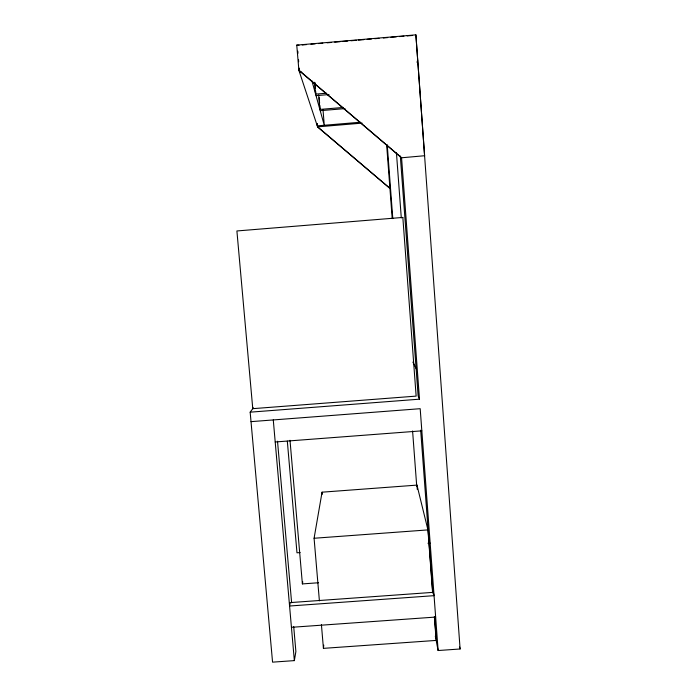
<?xml version="1.0" encoding="UTF-8"?>
<svg xmlns="http://www.w3.org/2000/svg" width="697" height="697" viewBox="0 0 697 697"><rect width="100%" height="100%" fill="white"/><g stroke="black" fill="none" stroke-linecap="round" stroke-linejoin="round"><path stroke-width="1.05" d="M434.379 616.584L436.156 640.421L323.425 648.358L323.748 645.117M253.412 407.806L250.171 412.171L272.562 662.15L294.352 660.617L295.885 651.547L293.707 626.612M319.4 600.866L314.086 538.258L322.066 492.178L416.963 485.112L427.941 529.903L432.61 592.746M318.599 582.744L302.385 583.912L302.777 581.829M415.882 34.85L424.604 155.727L401.568 157.783L298.9 70.388L296.748 45.122L415.882 34.85L460.098 648.985L438.125 650.528L436.392 641.649L434.545 616.714M417.033 62.329L417.616 60.23M401.568 157.783L298.813 70.109L317.649 127.002L389.893 188.329L317.605 126.863L362.083 123.125M299.004 45.244L296.748 45.122M302.245 44.965L306.575 44.591M310.897 44.225L315.227 43.85M318.468 43.571L322.798 43.197M327.12 42.822L331.45 42.447M334.691 42.168L340.101 41.707M342.262 41.515L347.672 41.053M350.913 40.774L356.324 40.304M358.485 40.121L363.895 39.651M367.136 39.372L371.466 38.997M374.707 38.718L379.037 38.344M383.359 37.978L387.689 37.603M390.93 37.324L396.34 36.854M399.581 36.575L403.911 36.2M407.153 35.922L412.563 35.46M301.723 72.183L299.553 72.375L299.205 68.132M326.388 93.215L315.61 94.13L314.643 82.263M316.029 95.655L329.01 94.548M343.464 107.443L319.862 109.429L318.695 94.966M320.211 110.684L345.024 108.593M360.427 122.236L317.274 125.861L317.1 123.787M250.171 412.171L419.481 399.181L401.55 157.557M251.025 421.641L420.186 408.695L438.125 650.528M275.21 441.976L421.824 430.842M314.086 538.258L427.941 529.903M300.146 552.564L296.974 552.799L287.321 441.131M427.958 543.233L430.084 543.076M433.342 592.337L290.292 602.591L289.569 606.015L434.057 595.665L433.342 592.337L433.499 594.454M291.433 627.317L435.642 617.063M412.885 362.074L416.309 368.879M419.481 399.181L418.139 395.966L400.313 156.015M311.907 80.835L324.271 125.277L323.007 109.682M459.602 647.025L460.098 648.985M435.32 636.169L435.738 638.295M277.519 441.192L291.625 602.757M273.276 419.934L294.352 660.617M290.004 440.286L302.385 583.912M321.413 624.608L323.425 648.358M297.802 51.169L297.985 53.294M298.508 59.654L298.682 61.772M322.066 492.178L322.249 494.33M319.156 97.667L319.601 103.095M319.775 105.264L320.123 109.603M314.983 82.821L315.419 88.171M315.68 91.377L315.854 93.511M317.353 123.77L317.649 127.002M387.227 144.793L392.794 218.605M386.661 145.002L392.211 218.527M420.683 430.197L432.767 592.859M396.436 152.765L401.289 217.908M416.963 485.112L417.285 489.416M412.589 430.973L416.736 486.271M402.831 217.438L236.902 230.96L252.767 408.669L416.144 396.114L402.831 217.438"/></g></svg>
